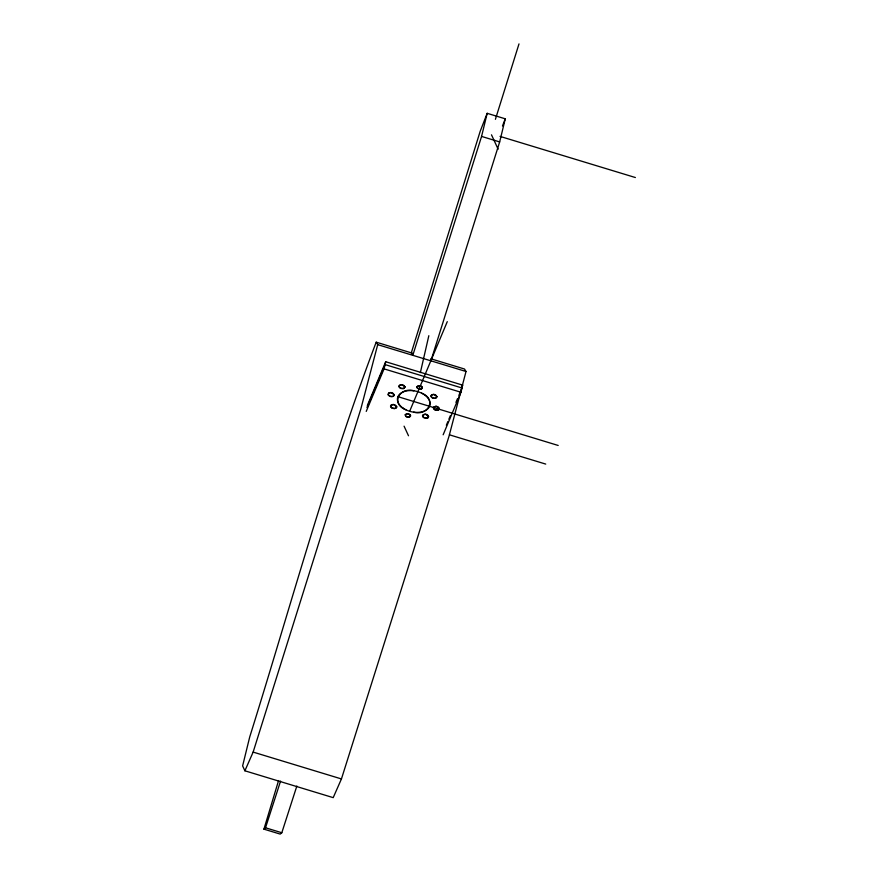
<?xml version="1.0" encoding="UTF-8"?>
<svg xmlns="http://www.w3.org/2000/svg" width="878" height="878" viewBox="0 0 878 878"><rect width="100%" height="100%" fill="white"/><g stroke="black" fill="none" stroke-linecap="round" stroke-linejoin="round"><path stroke-width="1.32" d="M366.225 411.398L384.07 368.881L385.705 361.736L462.629 385.124L460.994 392.268L443.149 434.786M420.375 372.579L428.826 335.692M487.18 113.317L480.2 131.261L411.299 352.846L412.814 355.316L481.572 136.419L487.18 113.317L505.267 118.815L499.67 141.918L430.911 360.825M244.896 770.796L242.624 765.89L249.714 736.971C291.002 605.118 327.088 471.453 376.19 342.179L377.705 344.648L360.825 408.983L253.138 752.095L244.896 770.796L333.201 797.641L341.443 778.94L413.165 551.647L449.13 435.828L466.02 371.493L464.495 369.023L430.736 358.751M413.867 390.787C399.633 386.726 390.161 403.693 405.877 409.806M296.852 786.051L281.805 832.739L280.214 834.1L263.927 829.15L278.578 780.553M495.411 119.32L518.997 43.9M263.927 829.15L265.518 827.789L280.565 781.091M502.479 125.993L505.267 118.815M367.333 405.504L385.705 361.736M367.498 406.426L385.058 364.589L461.982 387.977L458.876 395.363M409.642 411.299L447.275 321.655M461.587 387.626L462.629 385.124M446.353 425.204L447.868 421.594M448.877 419.179L450.403 415.568M455.945 402.344L457.46 398.755M366.96 407.535L367.498 406.415M413.659 412.166C427.893 416.26 437.332 399.292 421.638 393.157M500.043 136.397L635.376 177.532M481.572 136.419L499.67 141.918M376.19 342.179L412.55 353.23M377.705 344.648L466.02 371.493M384.07 368.881L460.994 392.268M397.921 396.669L558.188 445.464M449.437 434.819L545.732 464.089M253.138 752.095L341.443 778.94M265.518 827.789L281.805 832.739M491.482 134.817L498.133 149.194M404.067 426.17L408.5 435.762M410.564 415.623L409.247 417.215L406.24 416.71L405.252 414.69L407.502 413.681L410.213 414.921L410.476 416.413L408.489 417.313L405.899 416.479L405.186 414.91L406.646 413.757A2.755 1.745 12.9 0 1 410.125 414.811L410.564 415.623M417.017 386.671L417.302 388.043L418.96 389.097L421.012 389.173L422.263 388.274L421.978 386.869L420.321 385.848L418.268 385.749L417.017 386.671M422.329 387.516L421.341 389.108L418.96 389.097L417.017 387.615L418.411 385.727A2.755 1.745 12.9 0 1 421.89 386.781L422.329 387.516M394.156 394.793L393.959 395.715C392.378 397.383 389.119 396.636 388.153 394.628L388.504 393.256L390.238 392.587A3.084 1.954 12.9 0 1 393.333 393.531L394.167 394.979L393.037 396.439L390.37 396.428L388.219 394.891L388.702 393.037L391.171 392.598L394.156 394.793M396.626 406.712L396.428 407.633L394.288 408.555L391.555 407.732L390.578 405.877L391.171 404.967L393.64 404.528L396.626 406.712M404.934 386.902L403.331 388.658L400.138 388.098L398.908 386.002L401.016 384.707A3.084 1.954 12.9 0 1 404.11 385.651L404.956 387.077L404.056 388.438L401.147 388.537L399.007 387L399.49 385.146L401.959 384.707L404.934 386.902M428.618 416.446L427.498 418.093L423.547 417.456L422.581 415.601L424.7 414.24A3.084 1.954 12.9 0 1 427.795 415.184L428.453 417.324A3.073 1.866 10.3 0 1 425.951 418.279L423.822 417.632A3.073 1.888 16 0 1 422.592 415.546L423.229 414.668L425.621 414.251L428.618 416.446M436.937 396.626L435.334 398.382L432.141 397.822L430.911 395.726L433.008 394.431A3.084 1.954 12.9 0 1 436.114 395.374L436.948 396.801L435.817 398.272L433.293 398.327L431.054 396.735L431.548 394.848L433.941 394.431L436.937 396.626M439.406 408.544L438.287 410.191L434.61 409.73L433.381 407.633L435.488 406.338A3.084 1.954 12.9 0 1 438.583 407.282L439.241 409.422L437.793 410.311L435.609 410.202L433.469 408.654L433.951 406.788L436.421 406.349L439.406 408.544M396.636 406.887L396.461 407.601A3.073 1.866 10.3 0 1 393.948 408.555L391.829 407.908A3.073 1.888 16 0 1 390.6 405.812L392.696 404.517A3.084 1.954 12.9 0 1 395.791 405.46L396.636 406.887M403.134 408.204A16.616 10.547 12.9 0 0 429.847 405.592A16.616 10.547 12.9 0 0 408.292 390.666A16.616 10.547 12.9 0 0 403.134 408.204"/></g></svg>
